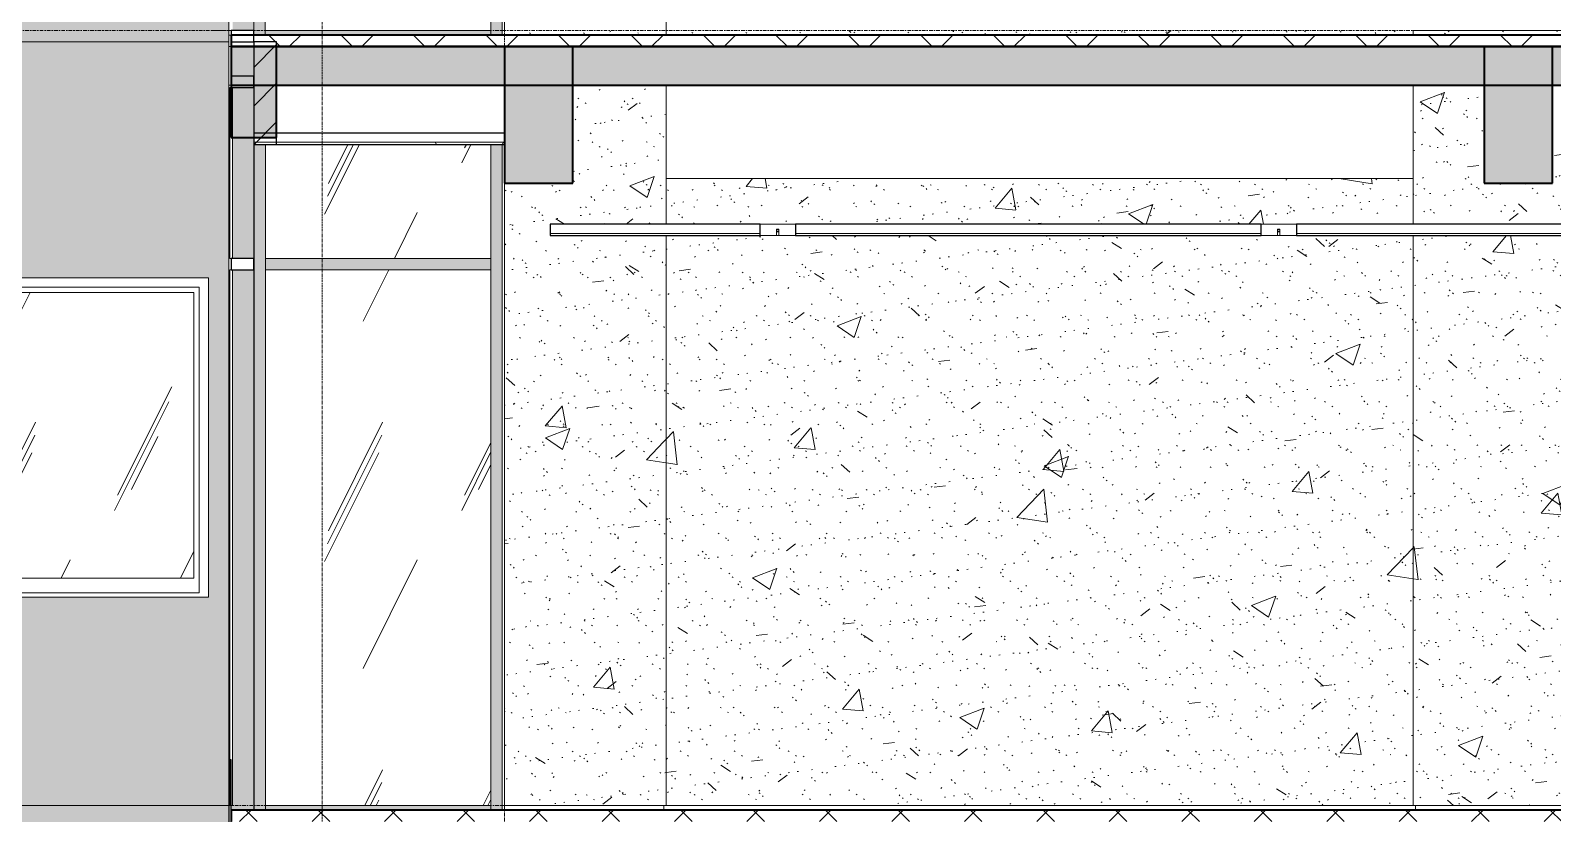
# Model space of a CAD drawing. Header units: millimetres. Extents: x 1240 to 198004, y -7796 to 35300.
# Drawn here: x 149683 to 156366, y 5565 to 9000 of the extents above; entities that cross this region are included whole.
import ezdxf

# ---------------------------------------------------------------- set-up
doc = ezdxf.new("R2010")
doc.units = ezdxf.units.MM
for name, pattern in [('1 NÉT CALL OUT', [6, 3, -3]), ('Centre', [31.75, 6.35, -4.7625, 15.875, -4.7625]), ('Dash 1_8_', [6.35, 3.175, -3.175]), ('Grid Line', [22.225, 12.7, -3.175, 3.175, -3.175])]:
    doc.linetypes.add(name, pattern=pattern)
for name, color, linetype, lineweight in [('0-2', 50, 'Continuous', 5), ('A-AREA', 32, 'Dash 1_8_', 9), ('A-CLNG', 13, 'Continuous', 9), ('A-CLNG-1', 13, 'Continuous', 25), ('A-CLNG-PATT-1', 13, 'Continuous', 9), ('A-DETL-GENF', 92, 'Continuous', 9), ('A-DETL-GENF-2', 92, '1 NÉT CALL OUT', 9), ('A-FLOR', 192, 'Continuous', 9), ('A-FLOR-1', 10, 'Continuous', 35), ('A-FLOR-2', 7, 'Continuous', 9), ('A-FLOR-3', 192, 'Continuous', 35), ('A-FLOR-LEVL-2', 51, 'Centre', 9), ('A-FLOR-PATT-1', 7, 'Continuous', 9), ('A-FLOR-PATT-3', 8, 'Continuous', 9), ('A-GLAZ', 151, 'Continuous', 9), ('A-GLAZ-3', 7, '1 NÉT CALL OUT', 9), ('A-GLAZ-CURT', 52, 'Continuous', 9), ('A-GLAZ-CURT-1', 52, 'Continuous', 18), ('A-GLAZ-CWMG', 51, 'Continuous', 9), ('A-GLAZ-CWMG-1', 51, 'Continuous', 25), ('A-WALL', 113, 'Continuous', 9), ('A-WALL-1', 113, 'Continuous', 25), ('A-WALL-PATT-3', 111, 'Continuous', 5), ('A-WALL-PATT-4', 111, 'Continuous', 9), ('E-LITE-EQPM', 33, 'Continuous', 9), ('I-WALL', 2, 'Continuous', 9), ('I-WALL-2', 2, 'Continuous', 25), ('S-BEAM-1', 12, 'Continuous', 5), ('S-BEAM-2', 10, 'Continuous', 35), ('S-BEAM-3', 7, 'Continuous', 9), ('S-COLS-1', 7, 'Continuous', 9), ('S-GRID-1', 1, 'Grid Line', 9)]:
    doc.layers.add(name, color=color, linetype=linetype, lineweight=lineweight)
pattern_1 = [(45, (196301.1, 0), (-159.099, 159.099), []), (135, (196301.1, 0), (-159.099, -159.099), [])]
pattern_2 = [(63.435, (1790.26, 104.33), (-0.001, 1524.001), [532.463, -2875.304]), (63.435, (266.26, 104.33), (-0.001, 1524.001), [532.463, -2875.304]), (63.435, (2519.8, 398.8), (-0.001, 1524.001), [532.463, -2875.304]), (63.435, (995.8, 398.8), (-0.001, 1524.001), [532.463, -2875.304]), (63.435, (2409.4, 294.83), (-0.001, 1524.001), [532.463, -2875.304]), (63.435, (885.4, 294.83), (-0.001, 1524.001), [532.463, -2875.304]), (63.435, (2296.8, 890.1), (-0.001, 1524.001), [258.8, -3148.965]), (63.435, (772.8, 890.1), (-0.001, 1524.001), [258.8, -3148.965]), (63.435, (2223.2, 797.95), (-0.001, 1524.001), [532.463, -2875.304]), (63.435, (699.2, 797.95), (-0.001, 1524.001), [532.463, -2875.304]), (63.435, (2236.2, 864.1), (-0.001, 1524.001), [532.463, -2875.304]), (63.435, (712.2, 864.1), (-0.001, 1524.001), [532.463, -2875.304]), (63.435, (1621.35, 573.94), (-0.001, 1524.001), [532.463, -2875.304]), (63.435, (97.35, 573.94), (-0.001, 1524.001), [532.463, -2875.304]), (63.435, (1634.34, 651.9), (-0.001, 1524.001), [532.463, -2875.304]), (63.435, (110.34, 651.9), (-0.001, 1524.001), [532.463, -2875.304]), (63.435, (1637.84, 708.1), (-0.001, 1524.001), [532.463, -2875.304]), (63.435, (113.84, 708.1), (-0.001, 1524.001), [532.463, -2875.304])]
pattern_3 = [(0, (196301.1, 0), (1219.2, 304.8), [50.292, -864.108, 50.292, -864.108, -4876.8]), (0, (196301.1, 0), (1219.2, 304.8), [-1828.8, 50.292, -1778.508, 50.292, -864.108, -2133.6]), (0, (196301.1, 0), (1219.2, 304.8), [-4572, 50.292, -559.308, 50.292, -1473.708]), (120, (196758.3, 152.4), (-873.5645, 903.4582), [50.292, -864.108, 50.292, -864.108, -4876.8]), (120, (196758.3, 152.4), (-873.5645, 903.4582), [-1828.8, 50.292, -1778.508, 50.292, -864.108, -2133.6]), (120, (196758.3, 152.4), (-873.5645, 903.4582), [-4572, 50.292, -559.308, 50.292, -1473.708]), (240, (196910.7, 762), (-345.6355, -1208.2582), [50.292, -864.108, 50.292, -864.108, -4876.8]), (240, (196910.7, 762), (-345.6355, -1208.2582), [-1828.8, 50.292, -1778.508, 50.292, -864.108, -2133.6]), (240, (196910.7, 762), (-345.6355, -1208.2582), [-4572, 50.292, -559.308, 50.292, -1473.708])]
pattern_4 = [(63.435, (1790.26, 104.33), (-0.001, 1524.001), [532.463, -2875.304]), (63.435, (266.26, 104.33), (-0.001, 1524.001), [532.463, -2875.304]), (63.435, (2519.8, 398.8), (-0.001, 1524.001), [532.463, -2875.304]), (63.435, (995.8, 398.8), (-0.001, 1524.001), [532.463, -2875.304]), (63.435, (2409.4, 294.83), (-0.001, 1524.001), [532.463, -2875.304]), (63.435, (885.4, 294.83), (-0.001, 1524.001), [532.463, -2875.304]), (63.435, (2296.8, 890.1), (-0.001, 1524.001), [258.8, -3148.965]), (63.435, (772.8, 890.1), (-0.001, 1524.001), [258.8, -3148.965]), (63.435, (2223.2, 797.95), (-0.001, 1524.001), [532.463, -2875.304]), (63.435, (699.2, 797.95), (-0.001, 1524.001), [532.463, -2875.304]), (63.435, (2236.2, 864.1), (-0.001, 1524.001), [532.463, -2875.304]), (63.435, (712.2, 864.1), (-0.001, 1524.001), [532.463, -2875.304]), (63.435, (1621.35, 573.94), (-0.001, 1524.001), [532.463, -2875.304]), (63.435, (97.35, 573.94), (-0.001, 1524.001), [532.463, -2875.304]), (63.435, (1634.34, 651.9), (-0.001, 1524.001), [532.463, -2875.304]), (63.435, (110.34, 651.9), (-0.001, 1524.001), [532.463, -2875.304]), (63.435, (1637.84, 708.1), (-0.001, 1524.001), [532.463, -2875.304]), (63.435, (113.84, 708.1), (-0.001, 1524.001), [532.463, -2875.304])]
pattern_5 = [(37.5, (196301.1, 0), (-4.79953, 146.8239), [5.029, -110.795, 5.029, -124.511, -123.825]), (37.5, (196301.1, 0), (-4.79953, 146.8239), [-245.364, 5.029, -118.796]), (7.5, (196301.1, 0), (134.8574, 215.0472), [5.029, -57.455, 5.029, -99.365, -40.005]), (7.5, (196301.1, 0), (134.8574, 215.0472), [-166.878, 5.029, -34.976]), (327.5, (196207.37, 0), (237.29776, 0.4316), [5.029, -33.071, 5.029, -132.131, -179.07]), (327.5, (196207.37, 0), (237.29776, 0.4316), [-175.26, 5.029, -174.041]), (317.5, (196207.37, 0), (229.0671, 66.8792), [5.029, -14.021, 5.029, -84.887, -102.87]), (317.5, (196207.37, 0), (229.0671, 66.8792), [-108.966, 5.029, -97.841])]
pattern_6 = [(50, (196301.1, 0), (1093.104, -95.634), [114.3, -1257.3]), (355, (196301.1, 0), (-211.457, 1146.34), [91.44, -1005.84]), (100.451, (196392.2, -8), (881.656, 1050.7), [97.14, -1068.54]), (46.184, (196301.1, 304.8), (1626.475, -252.257), [171.45, -1885.95]), (96.636, (196436.6, 283.8), (1424.416, 1484.565), [145.71, -1602.81]), (351.184, (196301.1, 304.8), (1424.43, 1484.55), [137.16, -1508.76]), (21, (196453.5, 228.6), (909.686, -613.591), [114.3, -1257.3]), (326, (196453.5, 228.6), (370.812, 1105.13), [91.44, -1005.84]), (71.451, (196529.3, 177.5), (1280.503, 491.528), [97.14, -1068.54]), (37.5, (196301.1, 0), (18.5313, 507.3303), [50.292, -943.356, 50.292, -970.788, -1009.65]), (37.5, (196301.1, 0), (18.5313, 507.3303), [-2014.728, 50.292, -959.358]), (7.5, (196301.1, 0), (400.918, 601.0836), [50.292, -531.876, 50.292, -920.496, -384.81]), (7.5, (196301.1, 0), (400.918, 601.0836), [-1552.956, 50.292, -334.518]), (327.5, (195961.25, 0), (813.545, -34.3737), [50.292, -330.708, 50.292, -1138.428, -1577.34]), (327.5, (195961.25, 0), (813.545, -34.3737), [-1569.72, 50.292, -1527.048]), (317.5, (195808.85, 0), (888.775, 152.56), [50.292, -445.008, 50.292, -739.14, -1120.14]), (317.5, (195808.85, 0), (888.775, 152.56), [-1284.732, 50.292, -1069.848])]

# ---------------------------------------------------------------- blocks, each defined once
blk = doc.blocks.new('NCV_TKTC_KET CAU_rvt-2-TKCS_MẶT ĐỨNG NỘI KHU 2')
at = {"layer": 'A-FLOR-PATT-1'}
blk.add_hatch(color=256, dxfattribs=at).paths.add_polyline_path([(-26936.9, 8760), (-26936.9, 8930), (-45737.4, 8930), (-45737.4, 8760), (-27379.4, 8760)])
at = {"layer": 'S-BEAM-1'}
for points in [[(-45737.4, 8530), (-45537.4, 8530), (-45537.4, 8930), (-45737.4, 8930), (-45737.4, 8751.2)], [(-44236.9, 8330), (-44236.9, 8930), (-44536.9, 8930), (-44536.9, 8330)], [(-40235.6, 8330), (-39935.6, 8330), (-39935.6, 8930), (-40235.6, 8930), (-40235.6, 8751.2)]]:
    blk.add_hatch(color=256, dxfattribs=at).paths.add_polyline_path(points)
at = {"layer": 'A-FLOR-1'}
for p, q in [((-26936.9, 8930), (-45737.4, 8930)), ((-45737.4, 8930), (-45737.4, 8760)), ((-45737.4, 8760), (-26936.9, 8760))]:
    blk.add_line(p, q, dxfattribs=at)
at = {"layer": 'A-FLOR-2'}
for p, q in [((-45747, 8930), (-45737.4, 8930)), ((-45737.4, 8760), (-45747, 8760))]:
    blk.add_line(p, q, dxfattribs=at)
at = {"layer": 'S-BEAM-2'}
for p, q in [((-45537.4, 8930), (-45737.4, 8930)), ((-45737.4, 8930), (-45737.4, 8530)), ((-45537.4, 8530), (-45537.4, 8930)), ((-44236.9, 8930), (-44536.9, 8930)), ((-44536.9, 8930), (-44536.9, 8330)), ((-44236.9, 8330), (-44236.9, 8930)), ((-39935.6, 8930), (-40235.6, 8930)), ((-40235.6, 8930), (-40235.6, 8330)), ((-39935.6, 8330), (-39935.6, 8930)), ((-45737.4, 8530), (-45537.4, 8530)), ((-44536.9, 8330), (-44236.9, 8330)), ((-40235.6, 8330), (-39935.6, 8330))]:
    blk.add_line(p, q, dxfattribs=at)
at = {"layer": 'S-BEAM-3'}
blk.add_line((-40546.9, 8350), (-43827, 8350), dxfattribs=at)
at = {"layer": 'S-COLS-1'}
for p, q in [((-44536.9, 5580), (-44536.9, 5600)), ((-43836.9, 5580), (-43836.9, 5600)), ((-40536.9, 5580), (-40536.9, 5600))]:
    blk.add_line(p, q, dxfattribs=at)
blk = doc.blocks.new('1_FAMILY RVT - W01-WxH 1400x3200xmm-V303-TKCS_MẶT ĐỨNG NỘI KHU 2')
at = {"layer": 'A-DETL-GENF-2'}
blk.add_hatch(color=256, dxfattribs=at).paths.add_polyline_path([(-48182.9, 7176.5), (-48115.1, 7223.9), (-48182.9, 7271.4), (-48182.9, 7240.9), (-48318.3, 7240.9), (-48318.3, 7207), (-48182.9, 7207)])
at = {"layer": 'A-GLAZ'}
h = blk.add_hatch(dxfattribs=at)
h.set_pattern_fill('FP_44', color=256, style=0, pattern_type=2)
h.set_pattern_definition(pattern_2)
h.paths.add_polyline_path([(-48973.9, 6596.9), (-47459.6, 6596.9), (-47459.6, 7850.9), (-48973.9, 7850.9), (-48973.9, 7617.4)])
h.paths.add_polyline_path([(-48182.9, 7176.5), (-48182.9, 7207), (-48318.3, 7207), (-48318.3, 7240.9), (-48182.9, 7240.9), (-48182.9, 7271.4), (-48115.1, 7223.9), (-48139.3, 7207)])
h = blk.add_hatch(dxfattribs=at)
h.set_pattern_fill('FP_44', color=256, style=0, pattern_type=2)
h.set_pattern_definition(pattern_2)
h.paths.add_polyline_path([(-46572.9, 6596.9), (-45900.9, 6596.9), (-45900.9, 7850.9), (-47415.1, 7850.9), (-47415.1, 6596.9)])
at = {"layer": 'A-DETL-GENF'}
for p, q in [((-48318.3, 7240.9), (-48318.3, 7207)), ((-48318.3, 7240.9), (-48182.9, 7240.9)), ((-48182.9, 7240.9), (-48318.3, 7240.9)), ((-48318.3, 7240.9), (-48318.3, 7207)), ((-48182.9, 7271.4), (-48182.9, 7240.9)), ((-48115.1, 7223.9), (-48182.9, 7271.4)), ((-48115.1, 7223.9), (-48182.9, 7271.4)), ((-48182.9, 7271.4), (-48182.9, 7240.9)), ((-48115.1, 7223.9), (-48182.9, 7176.5)), ((-48182.9, 7176.5), (-48115.1, 7223.9)), ((-48318.3, 7207), (-48182.9, 7207)), ((-48318.3, 7207), (-48182.9, 7207)), ((-48182.9, 7207), (-48182.9, 7176.5)), ((-48182.9, 7207), (-48182.9, 7176.5))]:
    blk.add_line(p, q, dxfattribs=at)
at = {"layer": 'A-GLAZ'}
for p, q in [((-45837.4, 7914.4), (-49037.4, 7914.4)), ((-49037.4, 7914.4), (-49037.4, 6514.4)), ((-45837.4, 7914.4), (-45837.4, 6514.4)), ((-48996.4, 7873.5), (-45878.3, 7873.5)), ((-48996.4, 6533.4), (-48996.4, 7873.5)), ((-48973.9, 7850.9), (-48973.9, 6596.9)), ((-47459.6, 7850.9), (-48973.9, 7850.9)), ((-47459.6, 7873.5), (-47459.6, 6533.4)), ((-47415.1, 6596.9), (-47415.1, 7850.9)), ((-47415.1, 7850.9), (-45900.9, 7850.9)), ((-45900.9, 7850.9), (-45900.9, 6596.9)), ((-45878.3, 6533.4), (-45878.3, 7873.5)), ((-47459.6, 6552.5), (-48996.4, 6552.5)), ((-47459.6, 6552.5), (-48996.4, 6552.5)), ((-48973.9, 6596.9), (-47459.6, 6596.9)), ((-45900.9, 6596.9), (-47415.1, 6596.9)), ((-45837.4, 6514.4), (-49037.4, 6514.4)), ((-45878.3, 6533.4), (-48996.4, 6533.4))]:
    blk.add_line(p, q, dxfattribs=at)
blk = doc.blocks.new('LIC_06-ĐÈN LED TRÒN DOWNLIGHT_ P_18W - LIC_06-ĐÈN LED TRÒN DOWNLIGHT_ P_18W - ÁNH SÁNG 6000K-1339139-TKCS_MẶT ĐỨNG NỘI KHU 2')
at = {"layer": 'E-LITE-EQPM'}
for p, q in [((-34532.4, 8128), (-34542.4, 8128)), ((-34532.4, 8128), (-34542.4, 8128)), ((-34542.4, 8127.4), (-34542.4, 8127.9)), ((-34542.4, 8127.2), (-34542.4, 8127.4)), ((-34542.4, 8119), (-34542.4, 8127.2)), ((-34532.4, 8127.2), (-34542.4, 8127.2)), ((-34542.4, 8116), (-34542.4, 8119)), ((-34532.4, 8119), (-34542.4, 8119)), ((-34542.4, 8100), (-34542.4, 8116)), ((-34532.4, 8116), (-34542.4, 8116)), ((-34532.4, 8100), (-34542.4, 8100)), ((-34532.4, 8127.9), (-34532.4, 8127.4)), ((-34532.4, 8127.4), (-34532.4, 8127.2)), ((-34532.4, 8127.2), (-34532.4, 8119)), ((-34532.4, 8119), (-34532.4, 8116)), ((-34532.4, 8116), (-34532.4, 8100))]:
    blk.add_line(p, q, dxfattribs=at)
blk = doc.blocks.new('System Panel - Glazed-1838995-TKCS_MẶT ĐỨNG NỘI KHU 2')
at = {"layer": 'A-GLAZ-CURT-1'}
for p, q in [((-45731, 7950), (-45743, 7950)), ((-45743, 7950), (-45743, 5600)), ((-45731, 5600), (-45731, 7950)), ((-45743, 5600), (-45731, 5600))]:
    blk.add_line(p, q, dxfattribs=at)
blk = doc.blocks.new('System Panel - Glazed-1838997-TKCS_MẶT ĐỨNG NỘI KHU 2')
at = {"layer": 'A-GLAZ-CURT-1'}
for p, q in [((-45731, 8750), (-45743, 8750)), ((-45743, 8750), (-45743, 8000)), ((-45731, 8000), (-45731, 8750)), ((-45743, 8000), (-45731, 8000))]:
    blk.add_line(p, q, dxfattribs=at)
blk = doc.blocks.new('Rectangular Mullion - 50 x 100mm-1838988-TKCS_MẶT ĐỨNG NỘI KHU 2')
at = {"layer": 'A-GLAZ-CWMG-1'}
for p, q in [((-45637, 8800), (-45737, 8800)), ((-45737, 8800), (-45737, 8750)), ((-45637, 8750), (-45637, 8800)), ((-45737, 8750), (-45637, 8750))]:
    blk.add_line(p, q, dxfattribs=at)
blk = doc.blocks.new('Rectangular Mullion - 50 x 100mm-1838991-TKCS_MẶT ĐỨNG NỘI KHU 2')
at = {"layer": 'A-GLAZ-CWMG-1'}
for p, q in [((-45637, 8000), (-45737, 8000)), ((-45737, 8000), (-45737, 7950)), ((-45637, 7950), (-45637, 8000)), ((-45737, 7950), (-45637, 7950))]:
    blk.add_line(p, q, dxfattribs=at)
blk = doc.blocks.new('Rectangular Mullion - 50 x 100mm-1838993-TKCS_MẶT ĐỨNG NỘI KHU 2')
at = {"layer": 'A-GLAZ-CWMG'}
blk.add_hatch(color=256, dxfattribs=at).paths.add_polyline_path([(-45731, 5580), (-45637, 5580), (-45637, 7950), (-45731, 7950), (-45731, 5600), (-45737, 5600), (-45737, 5580)])
for p, q in [((-45637, 7950), (-45637, 5580)), ((-45737, 5600), (-45737, 5580))]:
    blk.add_line(p, q, dxfattribs=at)
blk = doc.blocks.new('Rectangular Mullion - 50 x 100mm-1838994-TKCS_MẶT ĐỨNG NỘI KHU 2')
at = {"layer": 'A-GLAZ-CWMG'}
blk.add_hatch(color=256, dxfattribs=at).paths.add_polyline_path([(-45637, 8000), (-45637.4, 8530), (-45731, 8530), (-45731, 8000), (-45637.4, 8000)])
blk.add_line((-45637, 8500), (-45637, 8000), dxfattribs=at)
blk = doc.blocks.new('System Panel - Glazed-1901969-TKCS_MẶT ĐỨNG NỘI KHU 2')
at = {"layer": 'A-GLAZ-CURT'}
h = blk.add_hatch(dxfattribs=at)
h.set_pattern_fill('FP_36', color=256, style=0, pattern_type=2)
h.set_pattern_definition(pattern_4)
h.paths.add_polyline_path([(-44596.9, 5600), (-44596.9, 7950), (-45586.9, 7950), (-45586.9, 5600), (-45293.3, 5600)])
blk.add_line((-45586.9, 5600), (-44596.9, 5600), dxfattribs=at)
blk = doc.blocks.new('System Panel - Glazed-1901970-TKCS_MẶT ĐỨNG NỘI KHU 2')
at = {"layer": 'A-GLAZ-CURT'}
h = blk.add_hatch(dxfattribs=at)
h.set_pattern_fill('FP_36', color=256, style=0, pattern_type=2)
h.set_pattern_definition(pattern_4)
h.paths.add_polyline_path([(-44596.9, 8000), (-44596.9, 8500), (-45586.9, 8500), (-45586.9, 8000), (-45293.3, 8000)])
blk = doc.blocks.new('Rectangular Mullion - 50 x 100mm-V375-TKCS_MẶT ĐỨNG NỘI KHU 2')
at = {"layer": 'A-GLAZ-CWMG'}
blk.add_hatch(color=256, dxfattribs=at).paths.add_polyline_path([(-45586.9, 5580), (-45586.9, 7975), (-45636.9, 7975), (-45636.9, 5580)])
for p, q in [((-45636.9, 7975), (-45636.9, 5580)), ((-45586.9, 7975), (-45586.9, 5580))]:
    blk.add_line(p, q, dxfattribs=at)
blk = doc.blocks.new('Rectangular Mullion - 50 x 100mm-1901971-TKCS_MẶT ĐỨNG NỘI KHU 2')
at = {"layer": 'A-GLAZ-CWMG'}
blk.add_hatch(color=256, dxfattribs=at).paths.add_polyline_path([(-45586.9, 7975), (-45586.9, 8500), (-45636.9, 8500), (-45636.9, 7975)])
for p, q in [((-45636.9, 8500), (-45636.9, 7975)), ((-45586.9, 8500), (-45586.9, 7975))]:
    blk.add_line(p, q, dxfattribs=at)
blk = doc.blocks.new('Rectangular Mullion - 50 x 100mm-1901972-TKCS_MẶT ĐỨNG NỘI KHU 2')
at = {"layer": 'A-GLAZ-CWMG'}
blk.add_hatch(color=256, dxfattribs=at).paths.add_polyline_path([(-44546.9, 7975), (-44546.9, 8500), (-44596.9, 8500), (-44596.9, 7975)])
for p, q in [((-44596.9, 7975), (-44596.9, 8500)), ((-44546.9, 7975), (-44546.9, 8500))]:
    blk.add_line(p, q, dxfattribs=at)
blk = doc.blocks.new('Rectangular Mullion - 50 x 100mm-1286811-TKCS_MẶT ĐỨNG NỘI KHU 2')
at = {"layer": 'A-GLAZ-CWMG'}
blk.add_hatch(color=256, dxfattribs=at).paths.add_polyline_path([(-44546.9, 5580), (-44546.9, 7975), (-44596.9, 7975), (-44596.9, 5580)])
for p, q in [((-44596.9, 5580), (-44596.9, 7975)), ((-44546.9, 5580), (-44546.9, 7975))]:
    blk.add_line(p, q, dxfattribs=at)
blk = doc.blocks.new('Rectangular Mullion - 50 x 100mm-1901968-TKCS_MẶT ĐỨNG NỘI KHU 2')
at = {"layer": 'A-GLAZ-CWMG'}
blk.add_hatch(color=256, dxfattribs=at).paths.add_polyline_path([(-45586.9, 7950), (-44596.9, 7950), (-44596.9, 8000), (-45586.9, 8000)])
for p, q in [((-45586.9, 7950), (-45586.9, 8000)), ((-44596.9, 8000), (-45586.9, 8000)), ((-44596.9, 8000), (-44596.9, 7950)), ((-44596.9, 7950), (-45586.9, 7950))]:
    blk.add_line(p, q, dxfattribs=at)
blk = doc.blocks.new('Rectangular Mullion - 50 x 100mm-1838989-TKCS_MẶT ĐỨNG NỘI KHU 2')
at = {"layer": 'A-GLAZ-CWMG-1'}
for p, q in [((-45637, 9000), (-45737, 9000)), ((-45737, 9000), (-45737, 8950)), ((-45637, 8950), (-45637, 9000)), ((-45737, 8950), (-45637, 8950))]:
    blk.add_line(p, q, dxfattribs=at)
blk = doc.blocks.new('Rectangular Mullion - 50 x 100mm-V376-TKCS_MẶT ĐỨNG NỘI KHU 2')
at = {"layer": 'A-GLAZ-CWMG'}
blk.add_hatch(color=256, dxfattribs=at).paths.add_polyline_path([(-45637, 9000), (-45637, 11350), (-45731, 11350), (-45731, 9000)])
blk.add_line((-45637, 11350), (-45637, 9000), dxfattribs=at)
blk = doc.blocks.new('Rectangular Mullion - 50 x 100mm-1903586-TKCS_MẶT ĐỨNG NỘI KHU 2')
at = {"layer": 'A-GLAZ-CWMG'}
blk.add_hatch(color=256, dxfattribs=at).paths.add_polyline_path([(-45587.4, 8980), (-44596.9, 8980), (-44596.9, 9000), (-45587.4, 9000)])
for p, q in [((-45587.4, 8980), (-45587.4, 9000)), ((-45587.4, 9000), (-44596.9, 9000)), ((-44596.9, 9000), (-44596.9, 8980))]:
    blk.add_line(p, q, dxfattribs=at)
blk = doc.blocks.new('Rectangular Mullion - 50 x 100mm-V377-TKCS_MẶT ĐỨNG NỘI KHU 2')
at = {"layer": 'A-GLAZ-CWMG'}
blk.add_hatch(color=256, dxfattribs=at).paths.add_polyline_path([(-45637, 8980), (-45587.4, 8980), (-45587.4, 11375), (-45637, 11375), (-45637, 9000)])
blk.add_line((-45587.4, 11375), (-45587.4, 8980), dxfattribs=at)
blk = doc.blocks.new('Rectangular Mullion - 50 x 100mm-V380-TKCS_MẶT ĐỨNG NỘI KHU 2')
at = {"layer": 'A-GLAZ-CWMG'}
blk.add_hatch(color=256, dxfattribs=at).paths.add_polyline_path([(-44596.9, 8980), (-44546.9, 8980), (-44546.9, 11375), (-44596.9, 11375), (-44596.9, 9000)])
blk.add_line((-44596.9, 8980), (-44596.9, 11375), dxfattribs=at)

msp = doc.modelspace()

# ---------------------------------------------------------------- hatches: boundary and pattern name
at = {"layer": 'A-CLNG-PATT-1'}
h = msp.add_hatch(dxfattribs=at)
h.set_pattern_fill('FP_45', color=256, style=0, pattern_type=2)
h.set_pattern_definition(pattern_3)
h.paths.add_polyline_path([(151007.8, 8500), (151764.2, 8500), (151764.2, 8510), (150663.7, 8510), (150663.7, 8500)])
h = msp.add_hatch(dxfattribs=at)
h.set_pattern_fill('FP_45', color=256, style=0, pattern_type=2)
h.set_pattern_definition(pattern_3)
h.paths.add_polyline_path([(168921.7, 8100), (169164.2, 8100), (169164.2, 8110), (161841.2, 8110), (161841.2, 8100), (167642.1, 8100)])
h.paths.add_polyline_path([(153041.2, 8100), (155086.3, 8100), (155086.3, 8110), (153041.2, 8110)])
h.paths.add_polyline_path([(152287.3, 8100), (152886.3, 8100), (152886.3, 8110), (151964.1, 8110), (151964.1, 8100)])
h.paths.add_polyline_path([(155241.2, 8100), (157286.3, 8100), (157286.3, 8110), (155241.2, 8110)])
h.paths.add_polyline_path([(157441.2, 8100), (159486.3, 8100), (159486.3, 8110), (157441.2, 8110)])
h.paths.add_polyline_path([(161564.2, 8100), (161686.3, 8100), (161686.3, 8110), (159641.2, 8110), (159641.2, 8100), (161244.3, 8100)])
at = {"layer": 'A-FLOR-PATT-3'}
h = msp.add_hatch(dxfattribs=at)
h.set_pattern_fill('FP_42', color=256, style=0, pattern_type=2)
h.set_pattern_definition(pattern_1)
h.paths.add_polyline_path([(169164.2, 8930), (169164.2, 8980), (150563.7, 8980), (150563.7, 8930), (168921.7, 8930)])
h = msp.add_hatch(dxfattribs=at)
h.set_pattern_fill('FP_42', color=256, style=0, pattern_type=2)
h.set_pattern_definition(pattern_1)
h.paths.add_polyline_path([(169164.2, 5530), (169164.2, 5580), (150563.7, 5580), (150563.7, 5530), (168921.7, 5530)])
at = {"layer": 'A-WALL-PATT-3'}
h = msp.add_hatch(color=256, dxfattribs=at)
h.paths.add_polyline_path([(142999.2, 8950), (150554.1, 8950), (150554.1, 12350), (142999.1, 12350), (142999.1, 8950)])
h.paths.add_polyline_path([(150422.8, 9914.4), (147263.7, 9914.4), (147263.7, 11314.4), (150463.7, 11314.4), (150463.7, 9914.4)])
h = msp.add_hatch(color=256, dxfattribs=at)
h.paths.add_polyline_path([(142999.2, 5550), (145739.2, 5550), (145739.2, 5600), (150553.7, 5600), (150554.1, 8950), (142999.1, 8950), (142999.2, 5600)])
h.paths.add_polyline_path([(150463.7, 6514.4), (147263.7, 6514.4), (147263.7, 7914.4), (150463.7, 7914.4), (150463.7, 6533.4)])
h = msp.add_hatch(color=256, dxfattribs=at)
h.paths.add_polyline_path([(150120.7, 2200), (150553.7, 2437.1), (150553.7, 3290), (148704.8, 3290), (148704.8, 2200), (149964.2, 2200)])
h.paths.add_polyline_path([(150224.8, 2200), (150329.2, 2200), (150329.2, 2257.2)])
h.paths.add_polyline_path([(150349.2, 2200), (150479.2, 2200), (150479.2, 2339.3), (150349.2, 2268.1)])
h.paths.add_polyline_path([(150499.2, 2200), (150553.7, 2200), (150553.7, 2380.1), (150499.2, 2350.3)])
h.paths.add_polyline_path([(150539.6, 3300), (150553.7, 3300), (150553.7, 4690), (148704.8, 4690), (148704.8, 3300), (149728.2, 3300)])
h.paths.add_polyline_path([(148704.8, 4700), (150553.7, 4700), (150553.7, 5600), (148704.8, 5600), (148704.8, 4782.7)])
at = {"layer": 'A-WALL-PATT-4'}
h = msp.add_hatch(dxfattribs=at)
h.set_pattern_fill('FP_39', color=256, style=0, pattern_type=2)
h.set_pattern_definition(pattern_5)
h.paths.add_polyline_path([(151764.2, 8980), (151764.2, 11900), (151754.2, 11900), (151754.2, 8980), (151760.2, 8980)])
h.paths.add_polyline_path([(151754.2, 11950), (151764.2, 11950), (151764.2, 12160), (151754.2, 12160), (151754.2, 12152.8)])
h = msp.add_hatch(dxfattribs=at)
h.set_pattern_fill('FP_38', color=256, style=0, pattern_type=2)
h.set_pattern_definition(pattern_6)
h.paths.add_polyline_path([(152287.3, 5600), (152464.1, 5600), (152464.1, 8100), (151964.1, 8100), (151964.1, 8150), (152464.1, 8150), (152464.1, 8760), (152064.2, 8760), (152064.2, 8330), (151764.2, 8330), (151764.2, 5600)])
h.paths.add_polyline_path([(151764.2, 8980), (152464.1, 8980), (152464.1, 9000), (151764.2, 9000)])
h = msp.add_hatch(dxfattribs=at)
h.set_pattern_fill('FP_39', color=256, style=0, pattern_type=2)
h.set_pattern_definition(pattern_5)
h.paths.add_polyline_path([(152287.3, 5600), (152464.1, 5600), (152464.1, 8100), (151964.1, 8100), (151964.1, 8150), (152464.1, 8150), (152464.1, 8760), (152064.2, 8760), (152064.2, 8330), (151764.2, 8330), (151764.2, 5600)])
h.paths.add_polyline_path([(151764.2, 8980), (152464.1, 8980), (152464.1, 9000), (151764.2, 9000)])
h = msp.add_hatch(dxfattribs=at)
h.set_pattern_fill('FP_38', color=256, style=0, pattern_type=2)
h.set_pattern_definition(pattern_6)
h.paths.add_polyline_path([(152474.1, 5600), (152474.1, 8100), (152464.1, 8100), (152464.1, 5600)])
h.paths.add_polyline_path([(152474.1, 8150), (152474.1, 8760), (152464.1, 8760), (152464.1, 8150)])
h.paths.add_polyline_path([(152464.1, 8980), (152474.1, 8980), (152474.1, 9000), (152464.1, 9000)])
h = msp.add_hatch(dxfattribs=at)
h.set_pattern_fill('FP_39', color=256, style=0, pattern_type=2)
h.set_pattern_definition(pattern_5)
h.paths.add_polyline_path([(152474.1, 5600), (152474.1, 8100), (152464.1, 8100), (152464.1, 5600)])
h.paths.add_polyline_path([(152474.1, 8150), (152474.1, 8760), (152464.1, 8760), (152464.1, 8150)])
h.paths.add_polyline_path([(152464.1, 8980), (152474.1, 8980), (152474.1, 9000), (152464.1, 9000)])
h = msp.add_hatch(dxfattribs=at)
h.set_pattern_fill('FP_40', color=256, style=0, pattern_type=2)
h.set_pattern_definition(pattern_6)
h.paths.add_polyline_path([(154846.5, 5600), (155754.2, 5600), (155754.2, 8100), (155241.2, 8100), (155241.2, 8150), (155754.2, 8150), (155754.2, 8350), (152474.1, 8350), (152474.1, 8150), (152886.3, 8150), (152886.3, 8100), (152474.1, 8100), (152474.1, 5600)])
h.paths.add_polyline_path([(153036.6, 8100), (152886.3, 8100), (152886.3, 8150), (153041.1, 8150), (153041.1, 8100)])
h.paths.add_polyline_path([(155086.3, 8100), (153041.2, 8100), (153041.2, 8150), (155086.3, 8150), (155086.3, 8110)])
h.paths.add_polyline_path([(155090.9, 8100), (155086.3, 8100), (155086.3, 8150), (155241.1, 8150), (155241.1, 8100), (155099.7, 8100)])
h.paths.add_polyline_path([(152474.1, 8980), (155754.2, 8980), (155754.2, 9000), (152474.1, 9000)])
h = msp.add_hatch(dxfattribs=at)
h.set_pattern_fill('FP_41', color=256, style=0, pattern_type=2)
h.set_pattern_definition(pattern_5)
h.paths.add_polyline_path([(154846.5, 5600), (155754.2, 5600), (155754.2, 8100), (155241.2, 8100), (155241.2, 8150), (155754.2, 8150), (155754.2, 8350), (152474.1, 8350), (152474.1, 8150), (152886.3, 8150), (152886.3, 8100), (152474.1, 8100), (152474.1, 5600)])
h.paths.add_polyline_path([(153036.6, 8100), (152886.3, 8100), (152886.3, 8150), (153041.1, 8150), (153041.1, 8100)])
h.paths.add_polyline_path([(155086.3, 8100), (153041.2, 8100), (153041.2, 8150), (155086.3, 8150), (155086.3, 8110)])
h.paths.add_polyline_path([(155090.9, 8100), (155086.3, 8100), (155086.3, 8150), (155241.1, 8150), (155241.1, 8100), (155099.7, 8100)])
h.paths.add_polyline_path([(152474.1, 8980), (155754.2, 8980), (155754.2, 9000), (152474.1, 9000)])
h = msp.add_hatch(dxfattribs=at)
h.set_pattern_fill('FP_38', color=256, style=0, pattern_type=2)
h.set_pattern_definition(pattern_6)
h.paths.add_polyline_path([(157074.2, 5600), (157074.2, 8100), (155754.2, 8100), (155754.2, 5600)])
h.paths.add_polyline_path([(157074.2, 8150), (157074.2, 8500), (156366.2, 8500), (156365.5, 8330), (156065.5, 8330), (156065.5, 8760), (155754.2, 8760), (155754.2, 8150), (156366.2, 8150)])
h.paths.add_polyline_path([(156366.2, 8980), (157074.2, 8980), (157074.2, 9000), (155754.2, 9000), (155754.2, 8980), (156126, 8980)])
h = msp.add_hatch(dxfattribs=at)
h.set_pattern_fill('FP_39', color=256, style=0, pattern_type=2)
h.set_pattern_definition(pattern_5)
h.paths.add_polyline_path([(157074.2, 5600), (157074.2, 8100), (155754.2, 8100), (155754.2, 5600)])
h.paths.add_polyline_path([(157074.2, 8150), (157074.2, 8500), (156366.2, 8500), (156365.5, 8330), (156065.5, 8330), (156065.5, 8760), (155754.2, 8760), (155754.2, 8150), (156366.2, 8150)])
h.paths.add_polyline_path([(156366.2, 8980), (157074.2, 8980), (157074.2, 9000), (155754.2, 9000), (155754.2, 8980), (156126, 8980)])
h = msp.add_hatch(dxfattribs=at)
h.set_pattern_fill('FP_35', color=256, style=0, pattern_type=2)
h.set_pattern_definition([(45, (196301.1, 0), (-84.8528, 84.8528), [])])
h.paths.add_polyline_path([(150763.7, 8500), (150763.7, 8950), (150663.7, 8950), (150663.7, 8500)])
h = msp.add_hatch(color=256, dxfattribs=at)
h.paths.add_polyline_path([(150654.2, 4950), (150664.2, 4950), (150664.2, 5130), (150563.7, 5130), (150563.7, 4950)])
h.paths.add_polyline_path([(150563.7, 5580), (150564.1, 5580), (150563.7, 5600)])
h.paths.add_polyline_path([(151611.3, 5580), (151704.2, 5580), (151704.2, 5600), (150714.2, 5600), (150714.2, 5580), (151007.8, 5580)])
h.paths.add_polyline_path([(150664.1, 5580), (150664.2, 5580), (150664.1, 5778.9)])

# ---------------------------------------------------------------- linework, layer by layer
at = {"layer": 'A-AREA'}
msp.add_line((150482.3, 9000), (150558.1, 9000), dxfattribs=at)
at = {"layer": 'A-CLNG'}
for p, q in [((151764.2, 8510), (150663.7, 8510)), ((152886.3, 8110), (151964.1, 8110)), ((152886.3, 8150), (153041.1, 8150)), ((152958.7, 8100), (152886.3, 8100)), ((153041.1, 8100), (152968.8, 8100)), ((155086.3, 8110), (153041.2, 8110)), ((155086.3, 8150), (155241.1, 8150)), ((155158.7, 8100), (155086.3, 8100)), ((155241.1, 8100), (155168.8, 8100)), ((157286.3, 8110), (155241.2, 8110))]:
    msp.add_line(p, q, dxfattribs=at)
at = {"layer": 'A-CLNG-1'}
for p, q in [((151764.2, 8550), (150663.7, 8550)), ((150763.7, 8500), (151764.2, 8500)), ((151764.2, 8500), (151764.2, 8550)), ((152886.3, 8150), (151964.1, 8150)), ((151964.1, 8150), (151964.1, 8100)), ((151964.1, 8100), (152886.3, 8100)), ((152886.3, 8100), (152886.3, 8150)), ((155086.3, 8150), (153041.2, 8150)), ((153041.2, 8150), (153041.2, 8100)), ((153041.2, 8100), (155086.3, 8100)), ((155086.3, 8100), (155086.3, 8150)), ((157286.3, 8150), (155241.2, 8150)), ((155241.2, 8150), (155241.2, 8100)), ((155241.2, 8100), (157286.3, 8100))]:
    msp.add_line(p, q, dxfattribs=at)
at = {"layer": 'A-FLOR'}
msp.add_line((150554.1, 8980), (150563.7, 8980), dxfattribs=at)
at = {"layer": 'A-FLOR-3'}
for p, q in [((169164.2, 8980), (150563.7, 8980)), ((150563.7, 8980), (150563.7, 8930)), ((150563.7, 8930), (169164.2, 8930)), ((169164.2, 5580), (150563.7, 5580)), ((150563.7, 5580), (150563.7, 5530))]:
    msp.add_line(p, q, dxfattribs=at)
at = {"layer": 'A-FLOR-LEVL-2'}
for p, q in [((104944.5, 9000), (194512.3, 9000)), ((104944.5, 5600), (194512.3, 5600))]:
    msp.add_line(p, q, dxfattribs=at)
at = {"layer": 'A-WALL'}
for p, q in [((150554.1, 5800), (150554.1, 29350)), ((150554.1, 8950), (142999.2, 8950)), ((150553.7, 5600), (148704.8, 5600))]:
    msp.add_line(p, q, dxfattribs=at)
at = {"layer": 'A-WALL-1'}
for p, q in [((150763.7, 8950), (150663.7, 8950)), ((150663.7, 8950), (150663.7, 8500)), ((150763.7, 8500), (150763.7, 8950)), ((150663.7, 8500), (150763.7, 8500))]:
    msp.add_line(p, q, dxfattribs=at)
at = {"layer": 'I-WALL'}
for p, q in [((151754.2, 8980), (151754.2, 11900)), ((151764.2, 11730), (151764.2, 9000)), ((152474.1, 11500), (152474.1, 8980)), ((155754.2, 9000), (155754.2, 8980)), ((162754.2, 9000), (155754.2, 9000)), ((152474.1, 8760), (152474.1, 8150)), ((155754.2, 8760), (155754.2, 8150)), ((151764.2, 8330), (151764.2, 5600)), ((152474.1, 8100), (152474.1, 5600)), ((155754.2, 8100), (155754.2, 5600)), ((151764.2, 5600), (160913.7, 5600))]:
    msp.add_line(p, q, dxfattribs=at)
at = {"layer": 'I-WALL-2'}
for p, q in [((150563.7, 5800), (150553.7, 5800)), ((150553.7, 5800), (150553.7, 4950)), ((150563.7, 4950), (150563.7, 5800))]:
    msp.add_line(p, q, dxfattribs=at)
at = {"layer": 'S-GRID-1'}
for p, q in [((150964.2, 5.5), (150964.2, 30542.5)), ((151764.2, 1910.5), (151764.2, 30542.5))]:
    msp.add_line(p, q, dxfattribs=at)

# ---------------------------------------------------------------- block references
at = {"layer": '0-2'}
msp.add_blockref('NCV_TKTC_KET CAU_rvt-2-TKCS_MẶT ĐỨNG NỘI KHU 2', (196301.1, 0), dxfattribs=at)
at = {"layer": 'A-GLAZ-3'}
msp.add_blockref('1_FAMILY RVT - W01-WxH 1400x3200xmm-V303-TKCS_MẶT ĐỨNG NỘI KHU 2', (196301.1, 0), dxfattribs=at)
at = {"layer": 'A-GLAZ-CURT'}
for name in ['System Panel - Glazed-1838997-TKCS_MẶT ĐỨNG NỘI KHU 2', 'System Panel - Glazed-1901970-TKCS_MẶT ĐỨNG NỘI KHU 2', 'System Panel - Glazed-1838995-TKCS_MẶT ĐỨNG NỘI KHU 2', 'System Panel - Glazed-1901969-TKCS_MẶT ĐỨNG NỘI KHU 2']:
    msp.add_blockref(name, (196301.1, 0), dxfattribs=at)
at = {"layer": 'A-GLAZ-CWMG'}
for name in ['Rectangular Mullion - 50 x 100mm-V377-TKCS_MẶT ĐỨNG NỘI KHU 2', 'Rectangular Mullion - 50 x 100mm-V380-TKCS_MẶT ĐỨNG NỘI KHU 2', 'Rectangular Mullion - 50 x 100mm-V376-TKCS_MẶT ĐỨNG NỘI KHU 2', 'Rectangular Mullion - 50 x 100mm-1838989-TKCS_MẶT ĐỨNG NỘI KHU 2', 'Rectangular Mullion - 50 x 100mm-1903586-TKCS_MẶT ĐỨNG NỘI KHU 2', 'Rectangular Mullion - 50 x 100mm-1838988-TKCS_MẶT ĐỨNG NỘI KHU 2', 'Rectangular Mullion - 50 x 100mm-1838994-TKCS_MẶT ĐỨNG NỘI KHU 2', 'Rectangular Mullion - 50 x 100mm-1901971-TKCS_MẶT ĐỨNG NỘI KHU 2', 'Rectangular Mullion - 50 x 100mm-1901972-TKCS_MẶT ĐỨNG NỘI KHU 2', 'Rectangular Mullion - 50 x 100mm-1838991-TKCS_MẶT ĐỨNG NỘI KHU 2', 'Rectangular Mullion - 50 x 100mm-V375-TKCS_MẶT ĐỨNG NỘI KHU 2', 'Rectangular Mullion - 50 x 100mm-1901968-TKCS_MẶT ĐỨNG NỘI KHU 2', 'Rectangular Mullion - 50 x 100mm-1286811-TKCS_MẶT ĐỨNG NỘI KHU 2', 'Rectangular Mullion - 50 x 100mm-1838993-TKCS_MẶT ĐỨNG NỘI KHU 2']:
    msp.add_blockref(name, (196301.1, 0), dxfattribs=at)
at = {"layer": 'E-LITE-EQPM'}
for p in [(187501.1, 0), (189701.1, 0)]:
    msp.add_blockref('LIC_06-ĐÈN LED TRÒN DOWNLIGHT_ P_18W - LIC_06-ĐÈN LED TRÒN DOWNLIGHT_ P_18W - ÁNH SÁNG 6000K-1339139-TKCS_MẶT ĐỨNG NỘI KHU 2', p, dxfattribs=at)

doc.saveas('drawing.dxf')
